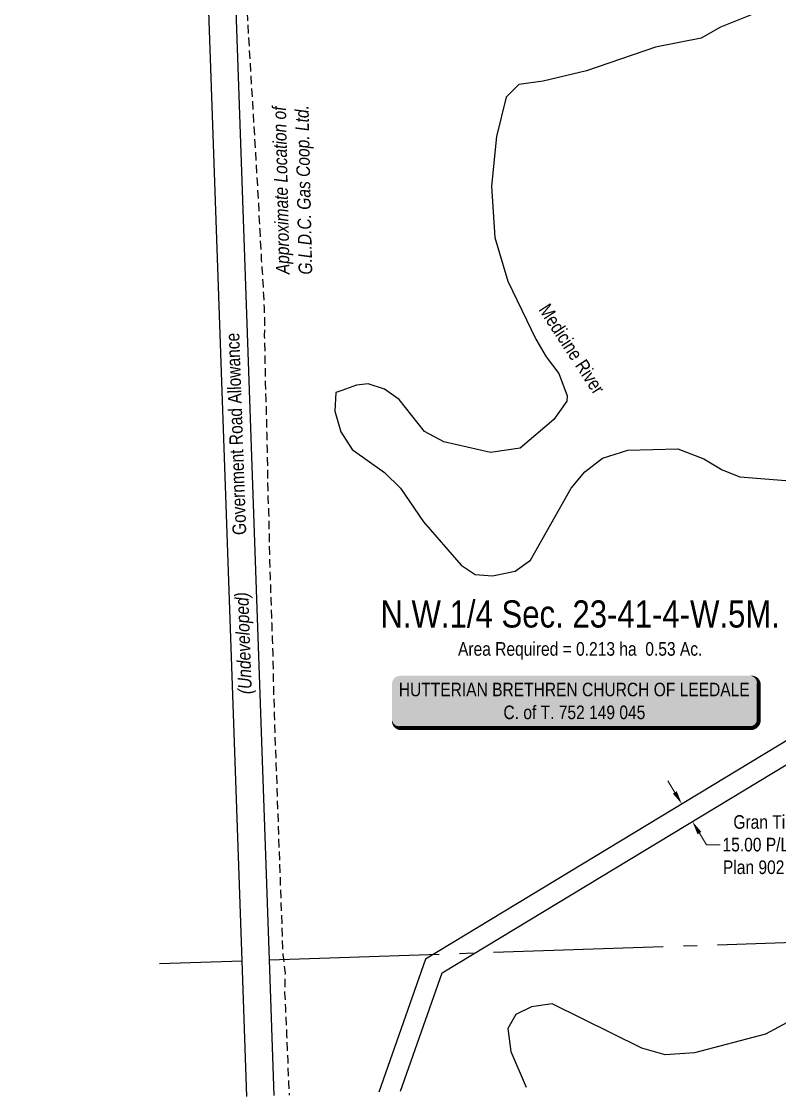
# Model space of a CAD drawing. Extents: x 670596 to 687743, y 5824540 to 5836613.
# Drawn here: x 670605 to 671163, y 5824540 to 5825332 of the extents above; entities that cross this region are included whole.
import ezdxf
from ezdxf.enums import TextEntityAlignment as Align

# ---------------------------------------------------------------- set-up
doc = ezdxf.new("R2010")
doc.units = 0
doc.header["$LTSCALE"] = 5
doc.header["$PDSIZE"] = 0.5
doc.linetypes.add('foc-QUARTERLINE', pattern=[33, 25, -3, 2, -3])
doc.linetypes.add('UG_PIPE', pattern=[1.875, 1.25, -0.625])
doc.layers.get('Defpoints').update_dxf_attribs({"color": 9})
for name, color, linetype in [('AS-OWNER', 7, 'Continuous'), ('AS-PIPE-UG', 44, 'UG_PIPE'), ('C-SYMBOL', 7, 'Continuous'), ('F-RW', 190, 'Continuous'), ('L-AREAREQUIRED', 7, 'Continuous'), ('L-QSEC', 8, 'foc-QUARTERLINE'), ('L-ROAD-T', 7, 'Continuous'), ('L-SEC', 7, 'Continuous'), ('T-WATER', 160, 'Continuous'), ('T-WATER-T', 170, 'Continuous')]:
    doc.layers.add(name, color=color, linetype=linetype)
doc.layers.add('F-RW-T', color=190, linetype='Continuous', lineweight=9)
doc.layers.add('T-TEXT', color=48, linetype='Continuous', lineweight=18)
doc.styles.add('100L', font='ARIALN.TTF', dxfattribs={"height": 11})
doc.styles.add('175L', font='ARIALN.TTF', dxfattribs={"height": 20})
doc.styles.add('80', font='ARIALN.TTF', dxfattribs={"height": 10})
doc.styles.add('80CG', font='ARIALN.TTF', dxfattribs={"height": 10})
doc.styles.add('80L', font='ARIALN.TTF', dxfattribs={"height": 10})
doc.styles.add('80LS', font='ARIALNI.TTF', dxfattribs={"height": 10})
doc.styles.add('foc-LtypeFont', font='ARIALN.TTF', dxfattribs={"height": 7.349999999999999})
doc.linetypes.add('foc-TOPO-flowdirection-NOLINE', pattern='A,0,[">",foc-LtypeFont,S=0.3,R=0,X=0,Y=-0.945],-20,[">",foc-LtypeFont,S=0.3,R=0,X=0,Y=-0.945],0', length=20)
doc.dimstyles.new('Compass 5 000', dxfattribs={"dimscale": 5, "dimtxt": 9, "dimasz": 2, "dimexe": 0.2, "dimexo": 0.0625, "dimgap": 0.5, "dimtad": 0, "dimtih": 1, "dimtoh": 1, "dimzin": 0, "dimdsep": 46, "dimtxsty": '80CG', "dimcen": 0.1, "dimse1": 1, "dimse2": 1, "dimclrd": 256, "dimclrt": 256, "dimaunit": 1, "dimadec": 4, "dimazin": 0, "dimtfac": 0.06, "dimtofl": 0, "dimtmove": 0, "dimatfit": 1, "dimfxl": 0.2, "dimtolj": 1, "dimtzin": 0, "dimlwd": -1, "dimarcsym": 0})

# ---------------------------------------------------------------- blocks, each defined once
blk = doc.blocks.new('*D784')
at = {"layer": 'Defpoints', "color": 0, "transparency": 16777216}
for p in [(671094.5369411772, 5824758.030708836), (671098.6154748709, 5824742.995523526), (671102.2893034578, 5824745.218463297)]:
    blk.add_point(p, dxfattribs=at)
at = {"layer": 'F-RW-T', "transparency": 16777216}
for p, q in [((671085.686267559, 5824764.363485022), (671080.5094225276, 5824772.919200978)), ((671103.7923199022, 5824734.439807571), (671108.969164934, 5824725.884091614)), ((671108.969164934, 5824725.884091614), (671118.969164934, 5824725.884091614))]:
    blk.add_line(p, q, dxfattribs=at)
for points in [[(671087.1122202184, 5824765.226292527), (671084.2603149, 5824763.500677517), (671090.8631125903, 5824755.807769066)], [(671105.2182725617, 5824735.302615076), (671102.3663672432, 5824733.577000066), (671098.6154748709, 5824742.995523526)]]:
    blk.add_solid(points, dxfattribs=at)
at = {"layer": 'F-RW-T', "transparency": 16777216, "insert": (671158.0551130925, 5824725.884091615), "char_height": 10, "attachment_point": 5, "style": '80CG'}
blk.add_mtext('\\A1;Gran Tierra\\P15.00 P/L R/W\\PPlan 902 3360', dxfattribs=at)
blk = doc.blocks.new('*U899')
h = blk.add_hatch(color=59)
edge = h.paths.add_edge_path()
edge.add_line((-129, -20), (129, -20))
edge.add_arc((129, -13.99999999999999), 6.000000000000014, 269.9999999999997, 359.9999999999999)
edge.add_line((135, -14), (135, 12.5))
edge.add_arc((129, 12.49999999999999), 6, 1.357036664091101e-13, 90.00000000000027)
edge.add_line((129, 18.5), (-129, 18.5))
edge.add_arc((-129, 12.49999999999999), 6.000000000000014, 89.99999999999973, 179.9999999999999)
edge.add_line((-135, 12.5), (-135, -14))
edge.add_arc((-129, -13.99999999999999), 6, 180.0000000000001, 270.0000000000002)
at = {"color": 1, "flags": 128}
blk.add_lwpolyline([(-129, -20, 3, 3, 0), (129, -20, 3, 3, 0.4142135623730951), (135, -14, 3, 3, 0), (135, 12.5, 3, 0, 0.4142135623730951), (129, 18.5, 0, 0, 0), (-129, 18.5, 0, 0, 0.4142135623730951), (-135, 12.5, 0, 0, 0), (-135, -14, 0, 3, 0.4142135623730951)], format="xyseb", close=True, dxfattribs=at)
blk.add_lwpolyline([(-43.35371445936193, -4.317680553664401, 0, 7.5, 0), (-2.414839920589686e-16, -1.258481874156419e-15, 0, 0, 0)], format="xyseb", dxfattribs=at)
at = {"color": 1, "style": '80'}
blk.add_attdef('ENTER_TEXT_001', (-36.68144611186905, -4.993178717598909), '', height=10, dxfattribs=at)

msp = doc.modelspace()

# ---------------------------------------------------------------- linework, layer by layer
at = {"layer": 'AS-PIPE-UG', "flags": 128}
msp.add_lwpolyline([(672336.8902215341, 5825535.945841849), (672335.9378858645, 5825535.842641789), (671360.1538073051, 5825502.441650614), (670851.9220871239, 5825487.707852066), (670849.4020480394, 5825487.351482644), (670846.1618506886, 5825486.986980101), (670842.8549711462, 5825486.876789424), (670839.633338064, 5825486.617845842), (670835.0115378438, 5825486.360887274), (670831.8785959415, 5825486.039549702), (670828.6898734239, 5825486.004285458), (670825.6024308433, 5825485.986062564), (670820.9542747425, 5825485.680760807), (670817.8896093328, 5825485.562020636), (670814.8168874877, 5825485.591876181), (670811.7754789066, 5825485.536895864), (670808.7523738757, 5825485.25115561), (670805.7489907385, 5825485.043098004), (670802.6933157395, 5825484.757744147), (670799.6662056474, 5825484.60584516), (670795.0168382127, 5825484.394545889), (670791.8638288116, 5825484.253214604), (670788.7431129812, 5825484.218892292), (670785.9111810484, 5825484.097719456), (670781.375623994, 5825483.782096783), (670778.4135759729, 5825483.67876366), (670775.5745252699, 5825483.640968842), (670772.5920621825, 5825483.399484282), (670768.6709833762, 5825482.956519932), (670766.4692145586, 5825482.12971473), (670765.108523138, 5825480.947263886), (670764.4718589653, 5825479.424721868), (670764.6073676542, 5825476.715946262), (670765.4564885205, 5825426.96326621), (670765.5075976569, 5825426.280144517), (670765.6530549524, 5825425.767196017), (670765.74342322, 5825423.324464488), (670766.046330937, 5825418.826768901), (670766.3392284212, 5825413.596192411), (670779.0723144723, 5825200.01772406), (670779.4007177826, 5825192.600934425), (670779.8109298871, 5825185.388787081), (670780.0940916411, 5825178.25137816), (670780.5148874378, 5825171.17788145), (670780.936819638, 5825163.96884872), (670781.3053745012, 5825156.963144775), (670781.7397293093, 5825150.262608092), (670782.2275470127, 5825143.429640498), (670782.5485028912, 5825137.064131841), (670782.8799744957, 5825130.565118689), (670783.2996414962, 5825121.224710572), (670783.4807055546, 5825115.928361247), (670783.7235891074, 5825111.065133037), (670783.6203121063, 5825107.213527799), (670783.4933081223, 5825100.490216801), (670783.7511300057, 5825095.094470088), (670783.7815078809, 5825089.131900377), (670783.8484565541, 5825082.66859255), (670784.2315811937, 5825072.79445882), (670784.2482945692, 5825066.08828396), (670784.3778778686, 5825059.867129984), (670784.6480623356, 5825053.724531767), (670784.9248812803, 5825047.461793947), (670784.9868107723, 5825041.002452681), (670785.121708236, 5825034.765274262), (670785.2425722587, 5825028.603441184), (670785.395554256, 5825022.503117013), (670785.5140549529, 5825016.545118162), (670785.6549151341, 5825010.559672061), (670785.7983565264, 5825004.460147905), (670785.8675517866, 5824998.276279867), (670785.9517572548, 5824992.675229391), (670785.9936739256, 5824987.036750416), (670786.203927692, 5824981.57310508), (670786.4509826924, 5824976.124180351), (670786.6453420434, 5824970.583150407), (670786.7579427214, 5824965.316057335), (670786.9149917362, 5824959.685825176), (670787.0185160921, 5824953.990706214), (670787.1741969545, 5824945.407035371), (670787.2348999865, 5824940.211758073), (670787.3691164611, 5824934.900075087), (670787.455227074, 5824929.621496515), (670787.7261308104, 5824922.326792636), (670787.9764548666, 5824917.227703736), (670788.1475847356, 5824912.00085453), (670788.3298309714, 5824906.94979904), (670788.6058018678, 5824898.966973905), (670788.7921603404, 5824893.462922378), (670788.9213684899, 5824888.299846292), (670789.11894885, 5824882.809677284), (670789.2765967741, 5824877.232043757), (670789.5223812676, 5824871.938178009), (670789.692143942, 5824866.385527551), (670789.8242170402, 5824860.637530148), (670789.9829207738, 5824851.988052332), (670790.1197424597, 5824846.399134157), (670790.2600067498, 5824840.933374707), (670790.3947112311, 5824835.464434692), (670790.6501571746, 5824827.171795047), (670790.7737330273, 5824821.51341257), (670796.9640619725, 5824649.436875865), (670797.125803407, 5824645.451285666), (670797.1783854103, 5824644.6771724), (670797.5269699515, 5824641.601056643), (670798.2045504687, 5824636.671579372), (670798.7351172254, 5824631.27584474), (670798.6796235063, 5824625.449065386), (670798.38637031, 5824616.507363507), (670798.8051690706, 5824610.812941731), (670799.0625212392, 5824605.116160091), (670799.3130250855, 5824599.508972618), (670799.7174815781, 5824591.310917128), (670799.8803660551, 5824585.721030889), (670800.1011266768, 5824580.488870917), (670800.3298455211, 5824575.105647551), (670800.7030574748, 5824566.787787962), (670800.8989619064, 5824561.195255629), (670801.1392428305, 5824555.805723929), (670801.3465456946, 5824550.665579279), (670801.6582160922, 5824545.7829033), (670801.8622639787, 5824541.494899712)], dxfattribs=at)
at = {"layer": 'F-RW', "flags": 128}
msp.add_lwpolyline([(670883.8667994315, 5824544.278590349), (670914.469, 5824631.568), (671316.5630000001, 5824874.869999996), (671376.6300000001, 5825000.733999996), (671360.628, 5825065.297), (671410.4480000001, 5825129.704), (671398.5959999999, 5825138.878999996), (671344.3189999994, 5825068.737), (671360.7779999995, 5825002.336), (671304.8740000001, 5824885.282), (670902.1070000001, 5824641.613), (670867.7915202022, 5824543.732905845)], dxfattribs=at)
at = {"layer": 'L-QSEC', "flags": 128}
for points in [[(670787.2109499034, 5824641.055151011), (671554.7036942975, 5824667.108129119)], [(670706.4034441343, 5824638.329242212), (670767.1025219425, 5824640.372558973)]]:
    msp.add_lwpolyline(points, dxfattribs=at)
at = {"layer": 'L-SEC', "flags": 128}
for points in [[(670787.2102441287, 5824641.075345205), (670759.0928777449, 5825445.553533608)], [(670767.1025219425, 5824640.372558973), (670738.9851555582, 5825444.850747379)], [(670770.5953295091, 5824540.433525822), (670767.1025219425, 5824640.372558973)], [(670790.70375747, 5824541.116117852), (670787.2102453065, 5824641.075311502)]]:
    msp.add_lwpolyline(points, dxfattribs=at)
at = {"layer": 'T-WATER', "linetype": 'foc-TOPO-flowdirection-NOLINE', "flags": 128}
msp.add_lwpolyline([(670604.7748325258, 5826329.855526798), (670626.7140116051, 5826331.99352474), (670661.2651603254, 5826343.911325872), (670700.2631677991, 5826347.526457239), (670757.5619533539, 5826341.042745936), (670789.8533191691, 5826330.633796082), (670823.4419040957, 5826325.876152498), (670841.1141815863, 5826316.972330965), (670849.6159808428, 5826300.511532937), (670850.8782415316, 5826282.495303408), (670849.517132526, 5826276.546673439), (670842.4839422186, 5826262.046326857), (670832.4901519904, 5826248.992667644), (670821.1620285016, 5826238.578235305), (670792.5360943408, 5826223.349318528), (670776.4440663985, 5826218.216417646), (670757.1549228664, 5826218.632329096), (670739.0750617879, 5826223.095212561), (670724.1632387212, 5826223.289849707), (670707.1499035371, 5826218.286617013), (670693.7479160466, 5826210.686368397), (670676.4182755308, 5826190.565671907), (670670.3129732995, 5826178.561139047), (670667.0243075975, 5826164.967633627), (670665.4931580644, 5826149.735156707), (670666.5413138377, 5826132.152524457), (670671.8839133196, 5826114.416720664), (670679.9170304529, 5826101.977784764), (670690.0411659479, 5826093.539624216), (670702.5583226789, 5826087.396745096), (670749.1601347158, 5826075.09942205), (670803.9229473992, 5826042.977233378), (670828.1012432091, 5826024.358162601), (670871.3672178844, 5825980.316614345), (670878.309185195, 5825965.534599662), (670882.0910930092, 5825949.21275891), (670885.804878054, 5825910.350812873), (670892.0700110167, 5825890.48670477), (670911.4571593051, 5825847.679541713), (670939.6470253228, 5825812.264419007), (670974.407151477, 5825782.639809797), (670991.3563030389, 5825756.566576201), (671001.3371431427, 5825747.490450379), (671014.5669505602, 5825741.926354674), (671038.1242491652, 5825718.684227609), (671048.9502059373, 5825710.612437193), (671090.006084187, 5825692.649693561), (671104.6559988369, 5825689.440656203), (671114.2392707762, 5825683.578278534), (671178.7402420687, 5825584.61724991), (671188.0760771112, 5825573.863106403), (671241.3029608353, 5825522.467659934), (671250.3482660613, 5825508.676358154), (671254.0902376709, 5825492.273526858), (671252.7149751994, 5825481.582534571), (671250.1079731102, 5825461.328358911), (671241.6009625704, 5825443.418320624), (671215.7190714291, 5825406.048750304), (671194.5280801287, 5825382.873245625), (671149.9782621262, 5825340.27110511), (671119.3590619817, 5825327.91384697), (671105.1591789103, 5825319.858603083), (671071.376224946, 5825313.329366792), (671020.6021641165, 5825295.765161159), (670988.7828979201, 5825288.194628335), (670970.7513540018, 5825285.674160784), (670961.6551944223, 5825276.560174506), (670954.5360493853, 5825247.557298436), (670950.6982354491, 5825210.9398941), (670953.3073609084, 5825173.019163683), (670962.8029930729, 5825140.864645111), (670983.3209898806, 5825098.310544821), (670990.8690681296, 5825085.158232574), (671000.4062532817, 5825072.838285928), (671006.5490213031, 5825056.409412606), (671006.0949942573, 5825052.576319398), (670996.6989925066, 5825038.952194706), (670971.883126067, 5825017.903727563), (670949.9631740863, 5825014.847427191), (670915.7601060253, 5825022.681287359), (670901.3291549339, 5825030.225121159), (670882.6643292446, 5825053.732500458), (670872.007236085, 5825061.277513501), (670859.9912949381, 5825065.316331655), (670851.296316088, 5825064.356788451), (670840.5359868489, 5825060.482577846), (670836.1011797208, 5825058.885258992), (670835.3879133731, 5825045.144543111), (670839.9401577605, 5825030.067876445), (670848.2163173693, 5825017.060653843), (670871.9902593847, 5825000.065270861), (670883.6793407819, 5824988.580292223), (670900.5920912095, 5824963.715175743), (670928.4751208664, 5824931.679501704), (670938.7139389631, 5824924.796661529), (670951.3561703293, 5824923.986418352), (670968.0920686502, 5824927.457752583), (670979.5169687635, 5824935.32778429), (671009.320072192, 5824988.397805821), (671019.5581559576, 5825000.496254046), (671032.4940908265, 5825010.578504407), (671051.0379766098, 5825016.434324684), (671087.8821064613, 5825017.38331682), (671106.9950049955, 5825010.065607481), (671120.5879262384, 5825001.92849234), (671133.4622925542, 5824996.79755534), (671204.0979342803, 5824991.236794719), (671223.2292316193, 5824985.290672074), (671236.755009198, 5824974.792508124), (671265.2222226674, 5824940.270682088), (671265.6233168722, 5824939.78477002), (671275.7832336603, 5824931.7813723), (671288.6729462235, 5824928.035585092), (671339.1602405743, 5824920.866668519), (671356.0591689307, 5824907.919606655), (671356.8540291593, 5824889.57033865), (671350.7203063137, 5824870.381324971), (671305.9532010652, 5824810.042729139), (671302.4700042591, 5824797.415254486), (671303.2569199059, 5824782.425338265), (671301.4792007126, 5824760.287298607), (671296.6831705617, 5824742.84266666), (671283.9629725215, 5824712.09867441), (671273.6642570037, 5824697.99061246), (671261.9131703594, 5824687.438366512), (671242.801219645, 5824667.356321209), (671204.3682978423, 5824622.016566006), (671181.1568924679, 5824601.793399106), (671152.3301711208, 5824586.448126833), (671100.1229921049, 5824572.603128988), (671078.5712599655, 5824571.033280045), (671061.2902175708, 5824576.028217397), (670995.3313060298, 5824608.76051699), (670980.073214664, 5824606.504539854), (670968.6741966101, 5824600.841455145), (670962.8072240211, 5824590.466223786), (670965.0602162646, 5824573.633373691), (670976.2407905186, 5824547.414278057)], dxfattribs=at)
at = {"layer": 'T-WATER', "flags": 128}
for points in [[(671149.9782621262, 5825340.27110511), (671119.3590619817, 5825327.91384697), (671105.1591789103, 5825319.858603083), (671071.376224946, 5825313.329366792), (671020.6021641165, 5825295.765161159), (670988.7828979201, 5825288.194628335), (670970.7513540018, 5825285.674160784), (670961.6551944223, 5825276.560174506), (670954.5360493853, 5825247.557298436), (670950.6982354491, 5825210.9398941), (670953.3073609084, 5825173.019163683), (670962.8029930729, 5825140.864645111), (670983.3209898806, 5825098.310544821), (670990.8690681296, 5825085.158232574), (671000.4062532817, 5825072.838285928), (671006.5490213031, 5825056.409412606), (671006.0949942573, 5825052.576319398), (670996.6989925066, 5825038.952194706), (670971.883126067, 5825017.903727563), (670949.9631740863, 5825014.847427191), (670915.7601060253, 5825022.681287359), (670901.3291549339, 5825030.225121159), (670882.6643292446, 5825053.732500458), (670872.007236085, 5825061.277513501), (670859.9912949381, 5825065.316331655), (670851.296316088, 5825064.356788451), (670840.5359868489, 5825060.482577846)], [(670840.5359868489, 5825060.482577846), (670836.1011797208, 5825058.885258992), (670835.3879133731, 5825045.144543111), (670839.9401577605, 5825030.067876445), (670848.2163173693, 5825017.060653843), (670871.9902593847, 5825000.065270861), (670883.6793407819, 5824988.580292223), (670900.5920912095, 5824963.715175743), (670928.4751208664, 5824931.679501704), (670938.7139389631, 5824924.796661529), (670951.3561703293, 5824923.986418352), (670968.0920686502, 5824927.457752583), (670979.5169687635, 5824935.32778429), (671009.320072192, 5824988.397805821), (671019.5581559576, 5825000.496254046), (671032.4940908265, 5825010.578504407), (671051.0379766098, 5825016.434324684), (671087.8821064613, 5825017.38331682), (671106.9950049955, 5825010.065607481), (671120.5879262384, 5825001.92849234), (671133.4622925542, 5824996.79755534), (671204.0979342803, 5824991.236794719)], [(671181.1568924679, 5824601.793399106), (671152.3301711208, 5824586.448126833), (671100.1229921049, 5824572.603128988), (671078.5712599655, 5824571.033280045), (671061.2902175708, 5824576.028217397), (670995.3313060298, 5824608.76051699), (670980.073214664, 5824606.504539854), (670968.6741966101, 5824600.841455145), (670962.8072240211, 5824590.466223786), (670965.0602162646, 5824573.633373691), (670976.2407905186, 5824547.414278057)]]:
    msp.add_lwpolyline(points, dxfattribs=at)

# ---------------------------------------------------------------- block references
at = {"layer": 'AS-OWNER'}
ref = msp.add_blockref('*U899', (671012.4859596229, 5824831.769876816), dxfattribs=dict(at, xscale=0.9999229522046815, yscale=0.9999229522046815, zscale=0.9999229522046815))
ref.add_attrib('ENTER_TEXT_001', 'HUTTERIAN BRETHREN CHURCH OF LEEDALE', (670882.4925654575, 5824835.191623162), dxfattribs={"layer": '0', "color": 1, "height": 9.999229522046807, "style": '80'})
ref.add_attrib('ENTER_TEXT_002', 'C. of T. 752 149 045', (670959.5296035453, 5824818.348900948), dxfattribs={"layer": '0', "color": 1, "height": 9.999229522046807, "style": '80'})

# ---------------------------------------------------------------- texts
at = {"layer": 'AS-PIPE-UG', "insert": (670805.5982818338, 5825207.999767066), "char_height": 10.00046958027478, "attachment_point": 5, "rotation": 91.27518809707823, "style": '80CG'}
msp.add_mtext('\\A1;{\\fArial Narrow|b0|i1|c0|p34;Approximate Location of\\PG.L.D.C. Gas Coop. Ltd.}', dxfattribs=at)
at = {"layer": 'C-SYMBOL', "color": 3, "insert": (671016.035347598, 5824905.830603043), "char_height": 20, "width": 294.1336971350249, "attachment_point": 2, "style": '175L'}
msp.add_mtext('N.W.1/4 Sec. 23-41-4-W.5M.', dxfattribs=at)
at = {"layer": 'L-AREAREQUIRED', "color": 5, "insert": (671016.035347598, 5824862.060981867), "char_height": 9.99876, "attachment_point": 8, "style": '100L'}
msp.add_mtext('Area Required = 0.213 ha  0.53 Ac.', dxfattribs=at)
at = {"layer": 'L-ROAD-T', "style": '80L'}
msp.add_text('Government Road Allowance', height=10, rotation=92.00173347105101, dxfattribs=at).set_placement((670762.6416958207, 5825028.387532885), align=Align.MIDDLE_CENTER)
at = {"layer": 'T-TEXT', "style": '80LS'}
msp.add_text('(Undeveloped)', height=10, rotation=92.00173347105101, dxfattribs=at).set_placement((670768.0274271683, 5824874.294032732), align=Align.MIDDLE_CENTER)
at = {"layer": 'T-WATER-T', "insert": (671009.8646031166, 5825090.957177869), "char_height": 10, "width": 76.01405184174631, "attachment_point": 5, "rotation": 303.0955662859438, "style": '80CG'}
msp.add_mtext('\\A1;Medicine River', dxfattribs=at)

# ---------------------------------------------------------------- dimensions: what is measured, and where the dimension line sits
at = {"layer": 'F-RW-T'}
dim = msp.add_aligned_dim(p1=(671094.5369411767, 5824758.030708836), p2=(671102.2893034574, 5824745.218463297), distance=-4.2940048564000755, text='Gran Tierra\\P15.00 P/L R/W\\PPlan 902 3360', dimstyle='Compass 5 000', dxfattribs=at)
dim.commit()
dim.dimension.update_dxf_attribs({"geometry": '*D784', "text_midpoint": (671158.0551130925, 5824725.884091615)})

doc.saveas('drawing.dxf')
